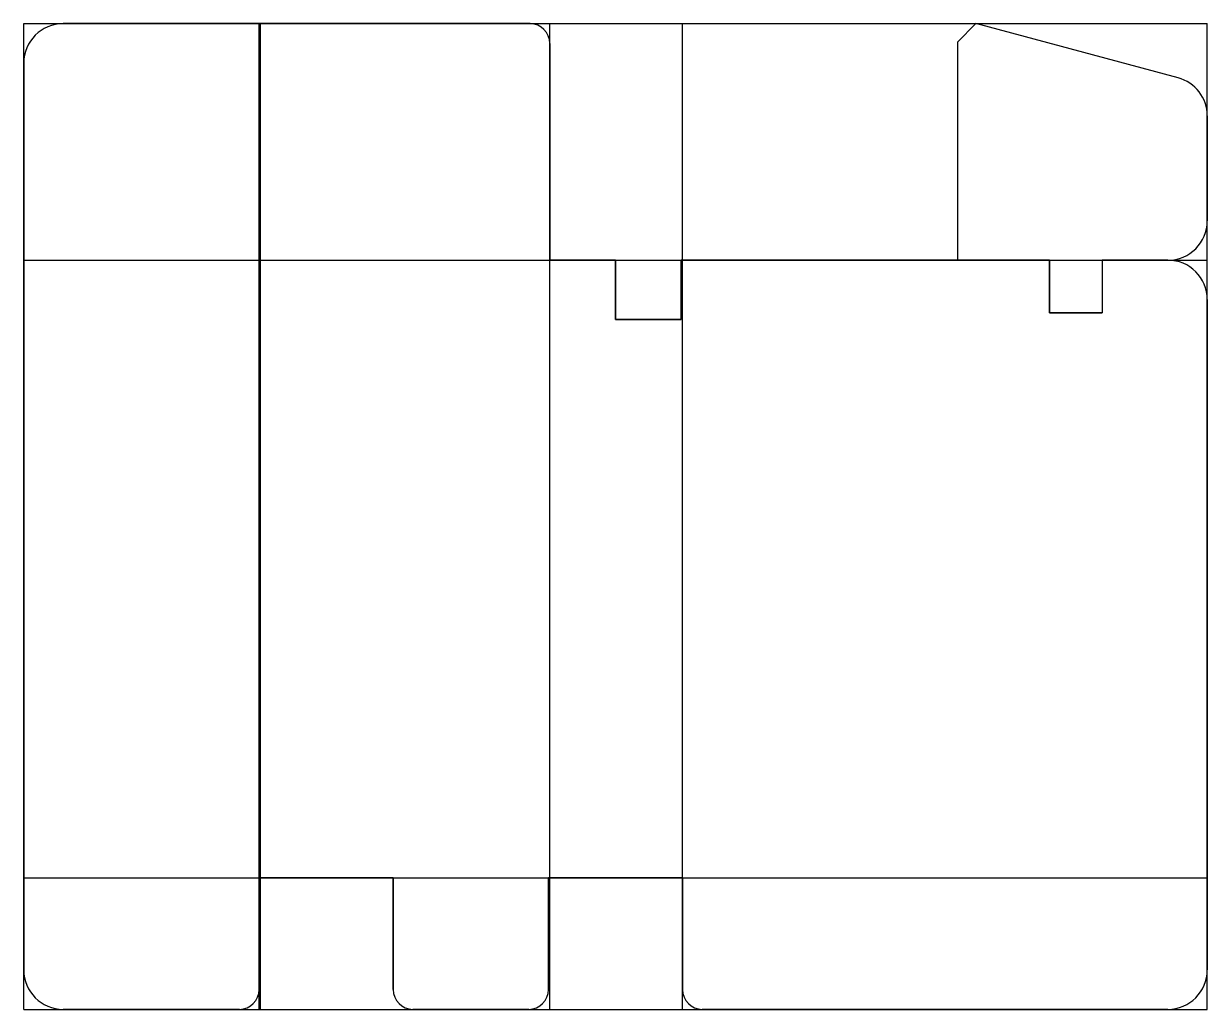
# Model space of a CAD drawing. Extents: x -7.2 to 82.8, y -9 to 66.
import ezdxf

# ---------------------------------------------------------------- set-up
doc = ezdxf.new("R2010")
doc.units = 0
doc.layers.get('0').update_dxf_attribs({"linetype": 'CONTINUOUS'})

msp = doc.modelspace()

# ---------------------------------------------------------------- linework, layer by layer
at = {"linetype": 'CONTINUOUS'}
for p, q in [((-7.2, 66), (82.8, 66)), ((-7.2, -9), (-7.2, 66)), ((31.3, 66), (-4.2, 66)), ((-4.2, 66), (31.3, 66)), ((10.7, -9), (10.7, 66)), ((10.8, -9), (10.8, 66)), ((32.8, -9), (32.8, 66)), ((42.9, -9), (42.9, 66)), ((65.21, 66), (63.8, 64.59)), ((65.21, 66), (63.8, 64.59)), ((80.58, 61.88), (65.21, 66)), ((80.58, 61.88), (65.21, 66)), ((82.8, -9), (82.8, 66)), ((32.8, 48), (32.8, 64.5)), ((32.8, 64.5), (32.8, 48)), ((63.8, 64.59), (63.8, 48)), ((63.8, 64.59), (63.8, 48)), ((-7.2, 63), (-7.2, -6)), ((-7.2, -6), (-7.2, 63)), ((82.8, 51), (82.8, 58.99)), ((82.8, 58.99), (82.8, 51)), ((-7.2, 48), (82.8, 48)), ((37.8, 48), (32.8, 48)), ((32.8, 48), (37.8, 48)), ((37.8, 43.5), (37.8, 48)), ((37.8, 48), (37.8, 43.5)), ((70.8, 48), (42.8, 48)), ((42.8, 48), (42.8, 43.5)), ((42.8, 43.5), (42.8, 48)), ((42.8, 48), (70.8, 48)), ((63.8, 48), (79.8, 48)), ((63.8, 48), (79.8, 48)), ((70.8, 44), (70.8, 48)), ((70.8, 48), (70.8, 44)), ((79.8, 48), (74.8, 48)), ((74.8, 48), (74.8, 44)), ((79.8, 48), (74.8, 48)), ((74.8, 48), (74.8, 44)), ((82.8, -6), (82.8, 45)), ((82.8, 45), (82.8, -6)), ((42.8, 43.5), (37.8, 43.5)), ((37.8, 43.5), (42.8, 43.5)), ((74.8, 44), (70.8, 44)), ((70.8, 44), (74.8, 44)), ((-7.2, 1), (82.8, 1)), ((10.7, -7.5), (10.7, 1)), ((10.7, 1), (20.9, 1)), ((20.9, 1), (10.7, 1)), ((10.7, 1), (10.7, -7.5)), ((20.9, 1), (20.9, -7.5)), ((20.9, -7.5), (20.9, 1)), ((32.7, -7.5), (32.7, 1)), ((32.7, 1), (42.9, 1)), ((42.9, 1), (32.7, 1)), ((32.7, 1), (32.7, -7.5)), ((42.9, 1), (42.9, -7.5)), ((42.9, -7.5), (42.9, 1)), ((-7.2, -9), (82.8, -9)), ((-4.2, -9), (9.2, -9)), ((9.2, -9), (-4.2, -9)), ((22.4, -9), (31.2, -9)), ((31.2, -9), (22.4, -9)), ((44.4, -9), (79.8, -9)), ((79.8, -9), (44.4, -9))]:
    msp.add_line(p, q, dxfattribs=at)
for centre, radius, start, end in [((-4.2, 63), 3, 90, 180), ((-4.2, 63), 3, 90, 180), ((31.3, 64.5), 1.5, 0, 90), ((31.3, 64.5), 1.5, 0, 90), ((79.8, 58.983), 3, 0.1304, 74.93009), ((79.8, 58.983), 3, 0.1304, 74.93009), ((79.8, 51), 3, 270, 0), ((79.8, 51), 3, 270, 0), ((79.8, 45), 3, 0, 90), ((79.8, 45), 3, 0, 90), ((-4.2, -6), 3, 180, 270), ((-4.2, -6), 3, 180, 270), ((79.8, -6), 3, 270, 0), ((79.8, -6), 3, 270, 0), ((9.2, -7.5), 1.5, 270, 0), ((9.2, -7.5), 1.5, 270, 0), ((22.4, -7.5), 1.5, 180, 270), ((22.4, -7.5), 1.5, 180, 270), ((31.2, -7.5), 1.5, 270, 0), ((31.2, -7.5), 1.5, 270, 0), ((44.4, -7.5), 1.5, 180, 270), ((44.4, -7.5), 1.5, 180, 270)]:
    msp.add_arc(centre, radius, start, end, dxfattribs=at)

doc.saveas('drawing.dxf')
